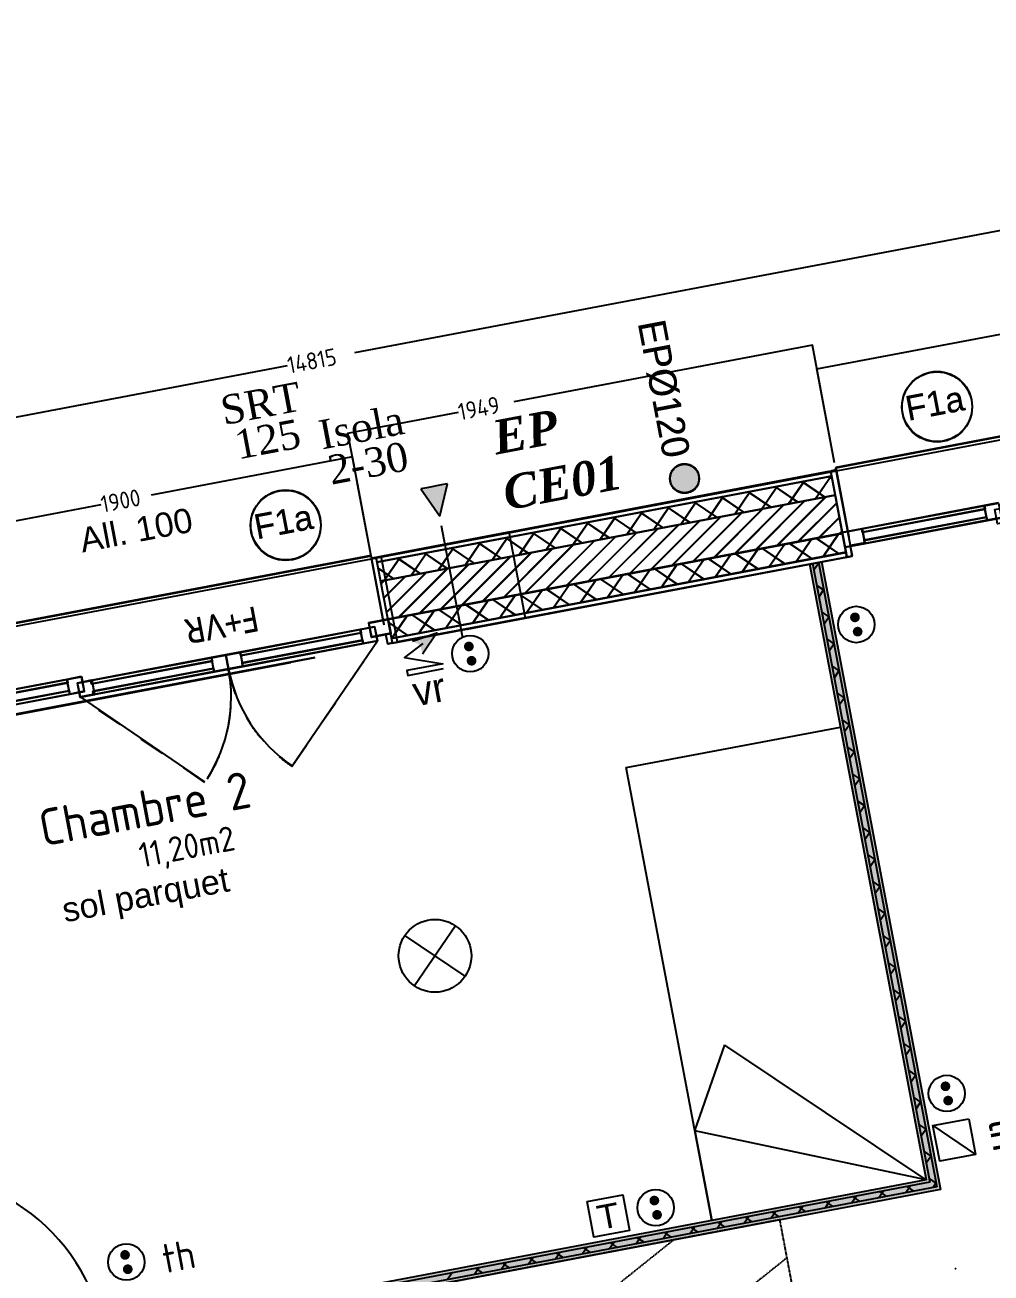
# Model space of a CAD drawing. Header units: centimetres. Extents: x 209280 to 319866, y -365283 to -277503.
# Drawn here: x 243143 to 247127, y -325713 to -320566 of the extents above; entities that cross this region are included whole.
import ezdxf

# ---------------------------------------------------------------- set-up
doc = ezdxf.new("R2010")
doc.units = ezdxf.units.CM
doc.linetypes.add('Style de ligne -1', pattern=[0.41664, 0.20828, -0.20836])
doc.layers.get('0').update_dxf_attribs({"color": 252})
for name, color, linetype, lineweight in [('0-PROJET-DESSINS CRÉES', 7, 'Continuous', 9), ("0-PROJET-ENTREE D'AIR", 7, 'Continuous', 18), ('0-PROJET-EP', 7, 'Continuous', 5), ('0-PROJET-FAUX PLAFOND', 251, 'Style de ligne -1', 5), ('0-PROJET-MENUISERIES EXT', 7, 'Continuous', 5), ('0-PROJET-MENUISERIES INT', 7, 'Continuous', 5), ('0-PROJET-MUR BETON', 7, 'Continuous', 35), ('0-PROJET-TEXTE', 7, 'Continuous', 5), ('prlm-ELEC-CFA', 1, 'Continuous', 25), ('prlm-ELEC-CFO', 1, 'Continuous', 25)]:
    doc.layers.add(name, color=color, linetype=linetype, lineweight=lineweight)
for name, color, linetype in [('3-BAT C-Niveau 1', 252, 'Continuous'), ('prlm-EAU-EPEXT', 145, 'Continuous'), ('prlm-VMC', 93, 'Continuous')]:
    doc.layers.add(name, color=color, linetype=linetype)
doc.layers.add('prlm-ZEROPLOT', color=254, linetype='Continuous', plot=False)
doc.styles.add('Futura Std Book', font='')
doc.styles.add('Helvetica', font='arial.ttf')
doc.styles.add('Lucida Grande', font='')
doc.styles.add('prlm-eau-ep', font='timesbi.ttf', dxfattribs={"height": 18})
doc.styles.add('prlm-elec-cfa', font='comic.ttf', dxfattribs={"height": 12})
doc.styles.add('prlm-elec-cfo', font='comic.ttf', dxfattribs={"height": 12})
doc.styles.add('prlm-vmc', font='pala.ttf', dxfattribs={"height": 14})
doc.styles.get("Standard").update_dxf_attribs({"font": 'isocp.shx', "height": 100})
doc.styles.get('Futura Std Book').set_extended_font_data('Futura Std Book')
doc.styles.get('Lucida Grande').set_extended_font_data('Lucida Grande')
pattern_1 = [(55.723595, (88960.93, 134700.79), (-66.106423, 45.054865), []), (145.723595, (88960.93, 134700.79), (45.054865, 66.106423), [])]

# ---------------------------------------------------------------- blocks, each defined once
blk = doc.blocks.new('Groupe-201-1')
at = {"linetype": 'Continuous'}
blk.add_circle((15794.31, -45684.24), 14.45, dxfattribs=at)
at = {"insert": (15780.49, -45680.13), "char_height": 10.087, "attachment_point": 1, "rotation": 10.7236, "line_spacing_factor": 0.834288, "style": 'Helvetica'}
blk.add_mtext('F1a', dxfattribs=at)
blk = doc.blocks.new('Groupe-202-1')
at = {"linetype": 'Continuous'}
blk.add_circle((15525.7, -45733.08), 14.45, dxfattribs=at)
at = {"insert": (15511.89, -45728.97), "char_height": 10.087, "attachment_point": 1, "rotation": 10.7236, "line_spacing_factor": 0.834288, "style": 'Helvetica'}
blk.add_mtext('F1a', dxfattribs=at)
blk = doc.blocks.new('Groupe-277-1')
at = {"linetype": 'Continuous'}
blk.add_open_spline([(15694.13, -45718.3), (15695.33, -45717.23), (15696.34, -45714.2), (15695.7, -45711.06), (15693.58, -45708.66), (15690.54, -45707.64), (15687.4, -45708.29), (15685, -45710.41), (15683.99, -45713.45), (15684.63, -45716.59), (15686.75, -45718.98), (15689.79, -45720), (15692.93, -45719.36), (15694.13, -45718.3)], degree=2, dxfattribs=at)
blk = doc.blocks.new('Groupe-278-1')
blk.add_blockref('Groupe-277-1', (0, 0))
at = {"insert": (15682, -45647.6), "char_height": 11.327, "attachment_point": 1, "rotation": 280.7236, "line_spacing_factor": 0.962448, "style": 'Futura Std Book'}
blk.add_mtext('EPØ120', dxfattribs=at)
blk = doc.blocks.new('FENETRE TYPE 1')
at = {"linetype": 'Style de ligne -1', "ltscale": 50.8}
for p, q in [((48.17, 60.17), (4, 16)), ((84.68, 59.99), (128.67, 16))]:
    blk.add_line(p, q, dxfattribs=at)
at = {"linetype": 'Continuous'}
blk.add_line((0, 16), (0, 14), dxfattribs=at)
at = {"linetype": 'Continuous', "lineweight": 25, "flags": 128}
for points in [[(-2, 18), (0, 18), (0, 14)], [(192, 18), (190, 18), (190, 14)], [(0, 8), (0, -18), (-2, -18)], [(190, 7.7), (190, -18), (192, -18)]]:
    blk.add_lwpolyline(points, dxfattribs=at)
at = {"linetype": 'Continuous', "flags": 128}
for points in [[(4, 16), (10, 16), (10, 10), (4, 10)], [(10, 16), (60.46, 16), (60.46, 14.5), (10, 14.5)], [(60.46, 16), (66.46, 16), (66.46, 10), (60.46, 10)], [(66.46, 16), (72.46, 16), (72.46, 10), (66.46, 10)], [(72.46, 16), (123.05, 16), (123.05, 14.5), (72.46, 14.5)], [(122.67, 16), (128.67, 16), (128.67, 10), (122.67, 10)], [(-2, 14), (6, 14), (6, 8), (-2, 8)], [(10, 11.5), (60.46, 11.5), (60.46, 10), (10, 10)], [(72.46, 11.5), (123.05, 11.5), (123.05, 10), (72.46, 10)], [(126.67, 14), (132.67, 14), (132.67, 7.7), (126.67, 7.7)], [(132.67, 14), (184, 14), (184, 12.5), (132.67, 12.5)], [(184, 14), (192.25, 14), (192.25, 7.7), (184, 7.7)], [(184, 13.7), (190, 13.7), (190, 7.7), (184, 7.7)], [(132.67, 9.2), (184, 9.2), (184, 7.7), (132.67, 7.7)]]:
    blk.add_lwpolyline(points, close=True, dxfattribs=at)
blk.add_lwpolyline([(0, 10), (0, -19), (190, -19), (190, 10)], dxfattribs=at)
at = {"linetype": 'Style de ligne -1', "ltscale": 50.8}
for centre, radius, start, end in [((4, 16), 62.46, 360, 45), ((128.67, 16), 62.21, 136.6392, 180)]:
    blk.add_arc(centre, radius, start, end, dxfattribs=at)
at = {"insert": (50.38, 2.81), "char_height": 10.161, "attachment_point": 1, "line_spacing_factor": 0.978845, "style": 'Lucida Grande'}
blk.add_mtext('F+VR ', dxfattribs=at)
blk = doc.blocks.new('xi.epext')
at = {"layer": 'prlm-EAU-EPEXT', "color": 0, "linetype": 'ByBlock', "lineweight": -2}
blk.add_circle((0, 0), 5, dxfattribs=at)
blk = doc.blocks.new('xi.VR')
at = {"layer": 'prlm-ELEC-CFO', "lineweight": 5}
blk.add_hatch(color=0, dxfattribs=at).paths.add_polyline_path([(-3, 6), (-0.1, 3.7), (0, 0), (7.5, 7.5)])
at = {"layer": 'prlm-ELEC-CFO', "color": 0}
for points in [[(-3, 6), (7.5, 7.5), (0, 0)], [(0.95, 4.23), (-7.5, 0), (7.5, -5.5), (-7.5, -5.5), (-7.5, -7.5), (7.5, -7.5)]]:
    blk.add_lwpolyline(points, dxfattribs=at)
blk = doc.blocks.new('xi.PCHD')
at = {"color": 0, "lineweight": 5}
blk.add_wipeout([(-7.5, -7.5), (7.5, -7.5), (7.5, 7.5), (-7.5, 7.5)], dxfattribs=at).dxf.layer = 'prlm-ELEC-CFO'
at = {"layer": 'prlm-ELEC-CFO', "color": 0, "linetype": 'ByBlock', "lineweight": 5, "const_width": 2}
for points in [[(-4, 0, 1), (-2, 0, 1)], [(2, 0, 1), (4, 0, 1)]]:
    blk.add_lwpolyline(points, format="xyb", close=True, dxfattribs=at)
at = {"layer": 'prlm-ELEC-CFO', "color": 0, "linetype": 'ByBlock', "lineweight": -2}
blk.add_circle((0, 0), 7.5, dxfattribs=at)
blk = doc.blocks.new('xi.PC')
at = {"color": 0, "lineweight": 5}
blk.add_wipeout([(-7.5, -7.5), (7.5, -7.5), (7.5, 7.5), (-7.5, 7.5)], dxfattribs=at).dxf.layer = 'prlm-ELEC-CFO'
at = {"layer": 'prlm-ELEC-CFO', "color": 0, "linetype": 'ByBlock', "lineweight": 5, "const_width": 2}
for points in [[(-4, 0, 1), (-2, 0, 1)], [(2, 0, 1), (4, 0, 1)]]:
    blk.add_lwpolyline(points, format="xyb", close=True, dxfattribs=at)
at = {"layer": 'prlm-ELEC-CFO', "color": 0, "linetype": 'ByBlock', "lineweight": -2}
blk.add_circle((0, 0), 7.5, dxfattribs=at)
blk = doc.blocks.new('xi.TEL')
at = {"layer": 'prlm-ELEC-CFA', "color": 0, "linetype": 'ByBlock', "lineweight": -2, "flags": 128}
blk.add_lwpolyline([(-7.5, 7.5), (7.5, 7.5), (7.5, -7.5), (-7.5, -7.5)], close=True, dxfattribs=at)
at = {"layer": 'prlm-ELEC-CFA', "color": 0, "linetype": 'ByBlock', "insert": (0, 0), "char_height": 10, "width": 11.36, "attachment_point": 5}
blk.add_mtext('{\\fVerdana|b0|i0|c0|p34;T}', dxfattribs=at)
blk = doc.blocks.new('xi.PTCE')
at = {"layer": 'prlm-ELEC-CFO', "color": 0}
for points in [[(-10.61, 10.61), (10.61, -10.61)], [(10.61, 10.61), (-10.61, -10.61)]]:
    blk.add_lwpolyline(points, dxfattribs=at)
at = {"layer": 'prlm-ELEC-CFO', "color": 0, "linetype": 'ByBlock'}
blk.add_circle((0, 0), 15, dxfattribs=at)

msp = doc.modelspace()

# ---------------------------------------------------------------- hatches: boundary and pattern name
at = {"layer": "0-PROJET-ENTREE D'AIR", "lineweight": 25}
msp.add_hatch(color=256, dxfattribs=at).paths.add_polyline_path([(244860.502, -322463.269), (244799.847, -322474.756), (244775.283, -322479.408), (244853.437, -322591.85), (244885.065, -322458.618)])
at = {"layer": '0-PROJET-EP', "lineweight": 25}
msp.add_hatch(color=256, dxfattribs=at).paths.add_polyline_path([(245902.455, -322480.209), (245905.344, -322477.482), (245908.017, -322474.613), (245910.474, -322471.6), (245912.715, -322468.445), (245914.74, -322465.147), (245916.548, -322461.706), (245918.141, -322458.122), (245919.517, -322454.395), (245920.656, -322450.589), (245921.536, -322446.767), (245922.157, -322442.929), (245922.52, -322439.076), (245922.625, -322435.208), (245922.47, -322431.323), (245922.057, -322427.423), (245921.386, -322423.507), (245920.469, -322419.642), (245919.32, -322415.892), (245917.94, -322412.258), (245916.328, -322408.74), (245914.484, -322405.337), (245912.408, -322402.05), (245910.1, -322398.879), (245907.561, -322395.824), (245904.834, -322392.935), (245901.964, -322390.262), (245898.952, -322387.805), (245895.796, -322385.564), (245892.498, -322383.539), (245889.057, -322381.731), (245885.473, -322380.138), (245881.746, -322378.762), (245877.94, -322377.623), (245874.118, -322376.743), (245870.281, -322376.121), (245866.428, -322375.759), (245862.559, -322375.654), (245858.675, -322375.809), (245854.775, -322376.222), (245850.859, -322376.893), (245846.993, -322377.81), (245843.243, -322378.959), (245839.609, -322380.339), (245836.091, -322381.951), (245832.689, -322383.795), (245829.402, -322385.871), (245826.231, -322388.179), (245823.175, -322390.718), (245820.286, -322393.445), (245817.613, -322396.315), (245815.156, -322399.327), (245812.915, -322402.483), (245810.89, -322405.781), (245809.082, -322409.222), (245807.49, -322412.806), (245806.113, -322416.533), (245804.975, -322420.339), (245804.094, -322424.161), (245803.473, -322427.998), (245803.11, -322431.851), (245803.006, -322435.72), (245803.16, -322439.604), (245803.573, -322443.504), (245804.245, -322447.42), (245805.161, -322451.286), (245806.31, -322455.035), (245807.69, -322458.67), (245809.303, -322462.188), (245811.147, -322465.59), (245813.223, -322468.877), (245815.53, -322472.048), (245818.07, -322475.103), (245820.796, -322477.993), (245823.666, -322480.666), (245826.679, -322483.123), (245829.834, -322485.364), (245833.132, -322487.388), (245836.573, -322489.197), (245840.157, -322490.789), (245843.884, -322492.166), (245847.69, -322493.304), (245851.512, -322494.185), (245855.35, -322494.806), (245859.203, -322495.169), (245863.071, -322495.273), (245866.956, -322495.119), (245870.856, -322494.706), (245874.771, -322494.034), (245878.637, -322493.118), (245882.387, -322491.969), (245886.021, -322490.588), (245889.539, -322488.976), (245892.942, -322487.132), (245896.229, -322485.056), (245899.4, -322482.749)])
at = {"layer": '3-BAT C-Niveau 1', "linetype": 'Continuous'}
h = msp.add_hatch(dxfattribs=at)
h.set_pattern_fill('02_ISOLANT', color=256, scale=10, angle=10.723595, style=0, pattern_type=2)
h.set_pattern_definition(pattern_1)
h.paths.add_polyline_path([(244595.264, -322781.861), (244610.149, -322860.464), (246484.327, -322505.535), (246469.442, -322426.932)])
h = msp.add_hatch(dxfattribs=at)
h.set_pattern_fill('MURS MACONNERIE-2', color=256, scale=10, style=0, pattern_type=2)
h.set_pattern_definition([(45, (89146.82, 134700.79), (-31.2347524, 39.0434405), [])])
h.paths.add_polyline_path([(244610.149, -322860.464), (244639.921, -323017.67), (246514.099, -322662.741), (246484.327, -322505.535)])
h = msp.add_hatch(dxfattribs=at)
h.set_pattern_fill('02_ISOLANT', color=256, scale=10, angle=10.723595, style=0, pattern_type=2)
h.set_pattern_definition(pattern_1)
h.paths.add_polyline_path([(244639.921, -323017.67), (244654.806, -323096.273), (246528.984, -322741.344), (246514.099, -322662.741)])

# ---------------------------------------------------------------- linework, layer by layer
at = {"lineweight": 25}
for p, q in [((246390.101, -321886.606), (246390.051, -321886.615)), ((246408.68, -321984.712), (246408.729, -321984.703)), ((244165.52, -323207.369), (244165.529, -323207.418)), ((246571.887, -323809.546), (246571.936, -323809.537)), ((246621.014, -323800.243), (246620.965, -323800.252)), ((246580.859, -323856.922), (246580.81, -323856.931)), ((246629.986, -323847.618), (246630.035, -323847.609)), ((246979.828, -325694.934), (246979.779, -325694.943))]:
    msp.add_line(p, q, dxfattribs=at)
for centre in [(246390.101, -321886.606), (246408.68, -321984.712), (244165.52, -323207.369), (246571.887, -323809.546), (246621.014, -323800.243), (246580.859, -323856.922), (246629.986, -323847.618), (246979.828, -325694.934)]:
    msp.add_circle(centre, 0.025, dxfattribs=at)
at = {"layer": '0-PROJET-DESSINS CRÉES', "lineweight": 25}
for p, q in [((246488.062, -322401.131), (246468.411, -322404.852)), ((246535.882, -322653.642), (246488.062, -322401.131)), ((246555.048, -322754.844), (246547.605, -322715.542)), ((244572.126, -322763.968), (244591.777, -322760.247)), ((244620.505, -323019.427), (244572.126, -322763.968)), ((246378.482, -322788.282), (246859.499, -325328.26)), ((246391.255, -322785.863), (246874.691, -325338.614)), ((246391.255, -322785.863), (246874.691, -325338.614)), ((246396.425, -322813.167), (246415.541, -322785.121)), ((246411.135, -322782.098), (246415.536, -322785.098)), ((246414.835, -322781.397), (246902.738, -325357.73)), ((246414.835, -322781.397), (246902.738, -325357.73)), ((246427.608, -322778.978), (246917.93, -325368.084)), ((246427.608, -322778.978), (246917.93, -325368.084)), ((246535.397, -322758.565), (246555.048, -322754.844)), ((246408.541, -322877.144), (246436.588, -322896.259)), ((246417.477, -322924.329), (246436.592, -322896.282)), ((246429.593, -322988.305), (246457.639, -323007.42)), ((246438.529, -323035.49), (246457.644, -323007.443)), ((244635.391, -323098.03), (244631.669, -323078.38)), ((244639.112, -323117.681), (244631.669, -323078.38)), ((246450.644, -323099.466), (246478.691, -323118.581)), ((244658.763, -323113.96), (244639.112, -323117.681)), ((246459.58, -323146.651), (246478.695, -323118.605)), ((246471.696, -323210.628), (246499.742, -323229.743)), ((246480.632, -323257.813), (246499.747, -323229.766)), ((246492.747, -323321.789), (246520.794, -323340.904)), ((246501.683, -323368.974), (246520.798, -323340.927)), ((245621.681, -323628.906), (246505.964, -323461.442)), ((246505.964, -323461.442), (246859.499, -325328.26)), ((246513.799, -323432.95), (246541.846, -323452.065)), ((246522.735, -323480.135), (246541.85, -323452.089)), ((246534.851, -323544.111), (246562.897, -323563.227)), ((246543.786, -323591.296), (246562.902, -323563.25)), ((245975.217, -325495.725), (245621.681, -323628.906)), ((246555.902, -323655.273), (246583.949, -323674.388)), ((246564.838, -323702.458), (246583.953, -323674.411)), ((246576.954, -323766.434), (246605, -323785.549)), ((246585.89, -323813.619), (246605.005, -323785.572)), ((246598.005, -323877.595), (246626.052, -323896.71)), ((246606.941, -323924.78), (246626.056, -323896.734)), ((246619.057, -323988.757), (246647.103, -324007.872)), ((246627.993, -324035.942), (246647.108, -324007.895)), ((246640.108, -324099.918), (246668.155, -324119.033)), ((246649.044, -324147.103), (246668.159, -324119.056)), ((246661.16, -324211.079), (246689.207, -324230.194)), ((246670.096, -324258.264), (246689.211, -324230.218)), ((246682.212, -324322.24), (246710.258, -324341.356)), ((246691.147, -324369.425), (246710.263, -324341.379)), ((246703.263, -324433.402), (246731.31, -324452.517)), ((246712.199, -324480.587), (246731.314, -324452.54)), ((246724.315, -324544.563), (246752.361, -324563.678)), ((246733.251, -324591.748), (246752.366, -324563.701)), ((246745.366, -324655.724), (246773.413, -324674.839)), ((246754.302, -324702.909), (246773.417, -324674.863)), ((245905.298, -325127.138), (246029.542, -324772.42)), ((246859.499, -325328.26), (246029.256, -324773.049)), ((246766.418, -324766.886), (246794.464, -324786.001)), ((246775.354, -324814.071), (246794.469, -324786.024)), ((246787.469, -324878.047), (246815.516, -324897.162)), ((246796.405, -324925.232), (246815.52, -324897.185)), ((246808.521, -324989.208), (246836.568, -325008.323)), ((246817.457, -325036.393), (246836.572, -325008.347)), ((246829.573, -325100.369), (246857.619, -325119.485)), ((246859.499, -325328.26), (245905.298, -325127.138)), ((245905.298, -325127.138), (245975.406, -325496.389)), ((246838.508, -325147.554), (246857.624, -325119.508)), ((246850.624, -325211.531), (246878.671, -325230.646)), ((246859.56, -325258.716), (246878.675, -325230.669)), ((246859.499, -325328.26), (243512.981, -325962.019)), ((246874.691, -325338.614), (243515.4, -325974.792)), ((246874.691, -325338.614), (243515.4, -325974.792)), ((246902.738, -325357.73), (243519.865, -325998.373)), ((246902.738, -325357.73), (243519.865, -325998.373)), ((246917.93, -325368.084), (243522.284, -326011.146)), ((246917.93, -325368.084), (243522.284, -326011.146)), ((246859.499, -325328.26), (245975.217, -325495.725)), ((246794.792, -325353.746), (246775.677, -325381.792)), ((246779.452, -325356.651), (246807.499, -325375.766)), ((246871.676, -325322.692), (246899.722, -325341.807)), ((246893.283, -325351.285), (246886.839, -325360.741)), ((246893.283, -325351.285), (246899.727, -325341.83)), ((246461.309, -325416.9), (246442.193, -325444.947)), ((246445.968, -325419.805), (246474.015, -325438.92)), ((246572.47, -325395.849), (246553.355, -325423.895)), ((246557.13, -325398.754), (246585.176, -325417.869)), ((246683.631, -325374.797), (246664.516, -325402.844)), ((246668.291, -325377.702), (246696.338, -325396.817)), ((246238.986, -325459.003), (246219.871, -325487.05)), ((246223.646, -325461.908), (246251.692, -325481.024)), ((246350.147, -325437.952), (246331.032, -325465.998)), ((246334.807, -325440.857), (246362.854, -325459.972)), ((245905.502, -325522.158), (245886.387, -325550.205)), ((245890.162, -325525.063), (245918.209, -325544.178)), ((246016.663, -325501.107), (245997.548, -325529.153)), ((246001.323, -325504.012), (246029.37, -325523.127)), ((246127.825, -325480.055), (246108.71, -325508.102)), ((246112.485, -325482.96), (246140.531, -325502.075)), ((245683.18, -325564.261), (245664.064, -325592.308)), ((245667.839, -325567.166), (245695.886, -325586.281)), ((245794.341, -325543.21), (245775.226, -325571.256)), ((245779.001, -325546.115), (245807.047, -325565.23)), ((245349.696, -325627.416), (245330.581, -325655.463)), ((245334.356, -325630.321), (245362.402, -325649.436)), ((245460.857, -325606.364), (245441.742, -325634.411)), ((245445.517, -325609.269), (245473.563, -325628.385)), ((245572.018, -325585.313), (245552.903, -325613.359)), ((245556.678, -325588.218), (245584.725, -325607.333)), ((245127.373, -325669.519), (245108.258, -325697.566)), ((245112.033, -325672.424), (245140.08, -325691.539)), ((245238.534, -325648.468), (245219.419, -325676.514)), ((245223.194, -325651.373), (245251.241, -325670.488)), ((244905.051, -325711.622), (244885.935, -325739.669)), ((245016.212, -325690.571), (244997.097, -325718.617)), ((245000.872, -325693.476), (245028.918, -325712.591))]:
    msp.add_line(p, q, dxfattribs=at)
for points in [[(246378.482, -322788.282), (246427.608, -322778.978), (246859.499, -325328.26), (246917.93, -325368.084)], [(246859.499, -325328.26), (246917.93, -325368.084), (243512.981, -325962.019), (243522.284, -326011.146)]]:
    msp.add_solid(points, dxfattribs=at)
at = {"layer": "0-PROJET-ENTREE D'AIR", "lineweight": 25}
for p, q in [((244799.847, -322474.756), (244775.283, -322479.408)), ((244775.283, -322479.408), (244853.437, -322591.85)), ((244860.502, -322463.269), (244799.847, -322474.756)), ((244853.437, -322591.85), (244885.065, -322458.618)), ((244885.065, -322458.618), (244860.502, -322463.269)), ((244952.569, -323115.311), (244861.085, -322632.235)), ((244611.801, -322756.215), (245138.44, -322656.481)), ((244611.801, -322756.215), (245138.44, -322656.481)), ((244952.569, -323115.311), (244872.044, -322690.104)), ((245138.44, -322656.481), (245205.47, -323010.425)), ((245138.44, -322656.481), (245205.47, -323010.425)), ((244678.83, -323110.159), (244611.801, -322756.215)), ((244678.83, -323110.159), (244611.801, -322756.215)), ((245205.47, -323010.425), (244678.83, -323110.159)), ((245205.47, -323010.425), (244678.83, -323110.159))]:
    msp.add_line(p, q, dxfattribs=at)
at = {"layer": '0-PROJET-EP', "lineweight": 25}
msp.add_open_spline([(245902.455, -322480.209), (245914.444, -322469.588), (245924.589, -322439.201), (245918.182, -322407.814), (245896.939, -322383.834), (245866.553, -322373.689), (245835.165, -322380.097), (245811.186, -322401.34), (245801.041, -322431.726), (245807.448, -322463.114), (245828.691, -322487.093), (245859.077, -322497.238), (245890.465, -322490.831), (245902.455, -322480.209)], degree=2, dxfattribs=at)
at = {"layer": '0-PROJET-FAUX PLAFOND', "lineweight": 25}
for p, q in [((246256.014, -325493.436), (241654.578, -326364.85)), ((246422.184, -326370.885), (246256.014, -325493.436)), ((245818.265, -325576.337), (243469.224, -327455.57)), ((246285.593, -325649.623), (243542.763, -327843.888))]:
    msp.add_line(p, q, dxfattribs=at)
at = {"layer": '0-PROJET-MENUISERIES EXT', "lineweight": 25}
for p, q in [((248353.02, -322037.77), (246486.201, -322391.305)), ((246486.201, -322391.305), (246540.162, -322676.241)), ((247099.203, -322546.962), (247158.155, -322535.797)), ((246594.835, -322642.478), (247099.203, -322546.962)), ((247101.994, -322561.7), (246597.626, -322657.216)), ((246603.766, -322689.64), (247108.135, -322594.123)), ((247110.926, -322608.861), (247099.203, -322546.962)), ((247099.203, -322546.962), (247101.994, -322561.7)), ((247108.135, -322594.123), (247110.926, -322608.861)), ((246513.775, -322657.829), (246594.835, -322642.478)), ((246535.882, -322653.642), (246594.835, -322642.478)), ((246594.835, -322642.478), (246606.557, -322704.378)), ((246594.835, -322642.478), (246605.999, -322701.43)), ((246597.626, -322657.216), (246594.835, -322642.478)), ((247110.926, -322608.861), (246606.557, -322704.378)), ((247169.878, -322597.697), (247110.926, -322608.861)), ((246525.498, -322719.729), (246513.775, -322657.829)), ((246547.047, -322712.595), (246535.882, -322653.642)), ((246606.557, -322704.378), (246603.766, -322689.64)), ((246606.557, -322704.378), (246525.498, -322719.729)), ((246605.999, -322701.43), (246547.047, -322712.595)), ((244570.266, -322754.143), (242703.447, -323107.678)), ((244624.226, -323039.078), (244570.266, -322754.143)), ((244030.175, -323151.579), (244525.973, -323057.685)), ((244525.973, -323057.685), (244584.925, -323046.521)), ((244537.137, -323116.637), (244525.973, -323057.685)), ((244525.973, -323057.685), (244528.764, -323072.423)), ((244561.553, -323030.592), (244640.156, -323015.706)), ((244572.717, -323089.544), (244561.553, -323030.592)), ((244584.925, -323046.521), (244596.089, -323105.473)), ((244640.156, -323015.706), (244651.32, -323074.658)), ((244528.764, -323072.423), (244032.966, -323166.317)), ((244038.549, -323195.793), (244534.346, -323101.899)), ((244244.318, -323621.607), (244596.089, -323105.473)), ((244534.346, -323101.899), (244537.137, -323116.637)), ((244596.089, -323105.473), (244537.137, -323116.637)), ((244651.32, -323074.658), (244572.717, -323089.544)), ((243971.223, -323162.743), (244030.175, -323151.579)), ((244030.175, -323151.579), (244041.34, -323210.531)), ((244032.966, -323166.317), (244030.175, -323151.579)), ((244537.137, -323116.637), (244041.34, -323210.531)), ((243415.219, -323268.038), (243912.271, -323173.907)), ((243915.062, -323188.645), (243418.01, -323282.776)), ((243912.271, -323173.907), (243971.223, -323162.743)), ((243923.435, -323232.859), (243912.271, -323173.907)), ((243912.271, -323173.907), (243915.062, -323188.645)), ((243982.387, -323221.695), (243971.223, -323162.743)), ((243971.223, -323162.743), (243982.387, -323221.695)), ((244041.34, -323210.531), (243982.387, -323221.695)), ((244041.34, -323210.531), (244038.549, -323195.793)), ((242812.08, -323358.851), (243316.449, -323263.334)), ((243316.449, -323263.334), (243375.401, -323252.17)), ((243328.171, -323325.234), (243316.449, -323263.334)), ((243316.449, -323263.334), (243319.24, -323278.072)), ((243375.401, -323252.17), (243387.123, -323314.07)), ((243423.592, -323312.252), (243920.644, -323218.121)), ((243923.435, -323232.859), (243426.383, -323326.99)), ((243920.644, -323218.121), (243923.435, -323232.859)), ((243982.387, -323221.695), (243923.435, -323232.859)), ((243319.24, -323278.072), (242814.871, -323373.589)), ((242821.012, -323406.013), (243325.38, -323310.496)), ((243325.38, -323310.496), (243328.171, -323325.234)), ((243387.123, -323314.07), (243328.171, -323325.234)), ((243360.03, -323278.49), (243418.982, -323267.326)), ((243371.194, -323337.442), (243360.03, -323278.49)), ((243418.01, -323282.776), (243415.219, -323268.038)), ((243418.982, -323267.326), (243430.146, -323326.278)), ((243426.383, -323326.99), (243423.592, -323312.252)), ((243328.171, -323325.234), (242823.803, -323420.751)), ((243430.146, -323326.278), (243371.194, -323337.442)), ((243885.219, -323687.776), (243371.194, -323337.442))]:
    msp.add_line(p, q, dxfattribs=at)
for centre, radius, start, end in [((243371.194, -323337.442), 622.057, 327.362823, 10.723601), ((244596.089, -323105.473), 624.61, 190.723601, 235.723601)]:
    msp.add_arc(centre, radius, start, end, dxfattribs=at)
at = {"layer": '0-PROJET-MENUISERIES INT', "lineweight": 25}
msp.add_arc((242658.174, -326123.902), 830.542, 10.723601, 98.65391, dxfattribs=at)
at = {"layer": '0-PROJET-MUR BETON', "lineweight": 25}
for p, q in [((246403.318, -322518.957), (246467.035, -322425.468)), ((246471.802, -322436.191), (246458.453, -322427.093)), ((246532.941, -322759.03), (246465.955, -322405.317)), ((246069.834, -322582.112), (246133.551, -322488.623)), ((246218.458, -322553.965), (246124.97, -322490.248)), ((246180.995, -322561.06), (246244.712, -322467.571)), ((246329.619, -322532.914), (246236.131, -322469.197)), ((246292.156, -322540.008), (246355.873, -322446.52)), ((246440.781, -322511.862), (246347.292, -322448.145)), ((244610.384, -322858.5), (246484.562, -322503.571)), ((244610.384, -322858.5), (246484.562, -322503.571)), ((245847.511, -322624.215), (245911.228, -322530.726)), ((245996.136, -322596.068), (245902.647, -322532.351)), ((245958.672, -322603.163), (246022.39, -322509.675)), ((246107.297, -322575.017), (246013.808, -322511.3)), ((246158.345, -322728.193), (246359.233, -322527.306)), ((246245.042, -322711.775), (246445.93, -322510.887)), ((246331.739, -322695.356), (246490.766, -322536.329)), ((245514.027, -322687.369), (245577.744, -322593.881)), ((245625.189, -322666.318), (245688.906, -322572.829)), ((245773.813, -322638.172), (245680.324, -322574.454)), ((245736.35, -322645.266), (245800.067, -322551.778)), ((245884.974, -322617.12), (245791.486, -322553.403)), ((245811.559, -322793.867), (246012.446, -322592.98)), ((245898.255, -322777.449), (246099.143, -322576.561)), ((245984.952, -322761.03), (246185.84, -322560.143)), ((246071.649, -322744.612), (246272.536, -322543.724)), ((245291.705, -322729.473), (245355.422, -322635.984)), ((245440.329, -322701.326), (245346.841, -322637.609)), ((245402.866, -322708.421), (245466.583, -322614.932)), ((245551.49, -322680.275), (245458.002, -322616.558)), ((245551.469, -322843.123), (245752.356, -322642.235)), ((245662.652, -322659.223), (245569.163, -322595.506)), ((245638.165, -322826.704), (245839.053, -322625.817)), ((245724.862, -322810.286), (245925.75, -322609.398)), ((246418.435, -322678.938), (246501.956, -322595.417)), ((244640.156, -323015.706), (246514.334, -322660.777)), ((245069.382, -322771.576), (245133.099, -322678.087)), ((245218.007, -322743.429), (245124.518, -322679.712)), ((245180.543, -322750.524), (245244.261, -322657.036)), ((245329.168, -322722.378), (245235.679, -322658.661)), ((245291.379, -322892.378), (245492.266, -322691.491)), ((245378.075, -322875.96), (245578.963, -322675.072)), ((245464.772, -322859.541), (245665.66, -322658.654)), ((246323.327, -322778.371), (246387.044, -322684.883)), ((246498.924, -322745.117), (246405.435, -322681.4)), ((246434.489, -322757.32), (246498.206, -322663.831)), ((246505.132, -322662.519), (246513.146, -322654.505)), ((244655.041, -323094.309), (246529.219, -322739.38)), ((244735.898, -322834.73), (244799.615, -322741.242)), ((244884.523, -322806.584), (244791.034, -322742.867)), ((244847.06, -322813.679), (244910.777, -322720.19)), ((244995.684, -322785.533), (244902.195, -322721.815)), ((244958.221, -322792.627), (245021.938, -322699.139)), ((245106.845, -322764.481), (245013.357, -322700.764)), ((245031.288, -322941.634), (245232.176, -322740.746)), ((245117.985, -322925.215), (245318.873, -322724.328)), ((245204.682, -322908.797), (245405.569, -322707.909)), ((245989.843, -322841.526), (246053.561, -322748.037)), ((246165.44, -322808.272), (246071.951, -322744.554)), ((246101.005, -322820.474), (246164.722, -322726.986)), ((246276.601, -322787.22), (246183.113, -322723.503)), ((246212.166, -322799.423), (246275.883, -322705.934)), ((246387.763, -322766.168), (246294.274, -322702.451)), ((244658.763, -323113.96), (244591.777, -322760.247)), ((244624.737, -322855.782), (244688.454, -322762.293)), ((244658.763, -323113.96), (246532.941, -322759.03)), ((244773.361, -322827.636), (244679.873, -322763.919)), ((244771.198, -322990.889), (244972.086, -322790.002)), ((244857.895, -322974.471), (245058.783, -322773.583)), ((244944.592, -322958.052), (245145.479, -322757.165)), ((244966.764, -323055.631), (246532.941, -322759.03)), ((245767.521, -322883.629), (245831.238, -322790.14)), ((245943.118, -322850.375), (245849.629, -322786.658)), ((245878.682, -322862.577), (245942.399, -322769.089)), ((246054.279, -322829.323), (245960.79, -322765.606)), ((244662.2, -322848.687), (244600.572, -322806.684)), ((244623.499, -322927.754), (244711.996, -322839.257)), ((244634.69, -322986.842), (244798.693, -322822.839)), ((244684.502, -323007.308), (244885.389, -322806.42)), ((245609.634, -322913.529), (245516.145, -322849.812)), ((245545.198, -322925.732), (245608.915, -322832.244)), ((245720.795, -322892.478), (245627.306, -322828.761)), ((245656.36, -322904.681), (245720.077, -322811.192)), ((245831.956, -322871.426), (245738.468, -322807.709)), ((244612.309, -322868.665), (244625.299, -322855.676)), ((245211.714, -322988.887), (245275.432, -322895.398)), ((245387.311, -322955.633), (245293.822, -322891.915)), ((245322.876, -322967.835), (245386.593, -322874.347)), ((245498.472, -322934.581), (245404.984, -322870.864)), ((245434.037, -322946.784), (245497.754, -322853.295)), ((245053.827, -323018.787), (244960.339, -322955.07)), ((244989.392, -323030.99), (245053.109, -322937.501)), ((245164.989, -322997.736), (245071.5, -322934.019)), ((245100.553, -323009.938), (245164.27, -322916.45)), ((245276.15, -322976.684), (245182.661, -322912.967)), ((244655.908, -323094.145), (244719.625, -323000.656)), ((244831.505, -323060.89), (244738.016, -322997.173)), ((244767.069, -323073.093), (244830.786, -322979.605)), ((244942.666, -323039.839), (244849.177, -322976.122)), ((244878.231, -323052.042), (244941.948, -322958.553)), ((244720.343, -323081.942), (244642.675, -323029.007)), ((244658.763, -323113.96), (244868.51, -323074.238)), ((239663.124, -324060.027), (244239.694, -323193.322)), ((244337.947, -323174.715), (242750.186, -323475.403))]:
    msp.add_line(p, q, dxfattribs=at)
at = {"layer": '0-PROJET-TEXTE', "lineweight": 25}
for p, q in [((251641.583, -320566.247), (244501.228, -321918.478)), ((246408.729, -321984.703), (247238.923, -321827.482)), ((246390.051, -321886.615), (245159.435, -322119.668)), ((246481.976, -322371.75), (246390.101, -321886.606)), ((246481.976, -322371.75), (246408.68, -321984.712)), ((242626.478, -322700.98), (243456.672, -322543.759))]:
    msp.add_line(p, q, dxfattribs=at)
msp.add_circle((246904.252, -322139.678), 144.471, dxfattribs=at)
at = {"layer": '3-BAT C-Niveau 1', "linetype": 'Continuous'}
for p, q in [((244591.542, -322762.21), (246465.72, -322407.281)), ((244595.264, -322781.861), (246469.442, -322426.932)), ((244610.149, -322860.464), (246484.327, -322505.535)), ((244654.806, -323096.273), (246528.984, -322741.344)), ((244658.528, -323115.923), (246532.706, -322760.994))]:
    msp.add_line(p, q, dxfattribs=at)
at = {"layer": '3-BAT C-Niveau 1', "linetype": 'Continuous', "lineweight": 25}
for p, q in [((244591.542, -322762.21), (246465.72, -322407.281)), ((246532.706, -322760.994), (246465.72, -322407.281)), ((244610.149, -322860.464), (246484.327, -322505.535)), ((244639.921, -323017.67), (246514.099, -322662.741)), ((244658.528, -323115.923), (244591.542, -322762.21)), ((244966.529, -323057.595), (246532.706, -322760.994)), ((244658.528, -323115.923), (244868.275, -323076.202)), ((239662.889, -324061.99), (244239.458, -323195.286)), ((244337.712, -323176.679), (242749.951, -323477.367))]:
    msp.add_line(p, q, dxfattribs=at)
at = {"layer": 'prlm-ELEC-CFO', "color": 1}
msp.add_lwpolyline([(246887.47, -325104.455), (247062.761, -325223.925)], dxfattribs=at)

# ---------------------------------------------------------------- block references
at = {"layer": '3-BAT C-Niveau 1', "xscale": 10, "yscale": 10, "zscale": 10}
for name in ['Groupe-278-1', 'Groupe-201-1', 'Groupe-202-1']:
    msp.add_blockref(name, (88960.928, 134700.79), dxfattribs=at)
at = {"layer": '3-BAT C-Niveau 1', "xscale": 10, "yscale": 10, "zscale": 10, "rotation": 190.7235947438801}
for p in [(248388.139, -322226.416), (244605.384, -322942.788)]:
    msp.add_blockref('FENETRE TYPE 1', p, dxfattribs=at)
at = {"layer": 'prlm-EAU-EPEXT', "xscale": 11.99999999999999, "yscale": 11.99999999999999, "zscale": 11.99999999999999, "rotation": 10.72360141139323}
msp.add_blockref('xi.epext', (245863.624, -322437.003), dxfattribs=at)
at = {"layer": 'prlm-ELEC-CFA', "xscale": 9.999999999999996, "yscale": 9.999999999999996, "zscale": 9.999999999999996, "rotation": 10.72360141139323}
msp.add_blockref('xi.TEL', (245548.396, -325478.046), dxfattribs=at)
at = {"layer": 'prlm-ELEC-CFO', "xscale": 9.999999999999996, "yscale": 9.999999999999996, "zscale": 9.999999999999996, "rotation": 280.723601411399}
msp.add_blockref('xi.PTCE', (244833.673, -324404.896), dxfattribs=at)

# ---------------------------------------------------------------- texts
at = {"layer": '0-PROJET-EP', "lineweight": 25, "style": 'Futura Std Book'}
msp.add_text('EPØ120', height=113.2747, rotation=280.723601, dxfattribs=at).set_placement((245669.88, -321794.347))
at = {"layer": '0-PROJET-MENUISERIES EXT', "lineweight": 25, "style": 'Lucida Grande'}
msp.add_text('F+VR', height=101.6073, rotation=190.723601, dxfattribs=at).set_placement((244096.911, -322962.351))
at = {"layer": '0-PROJET-TEXTE', "lineweight": 25}
for s, height, p in [('14815', 70, (244232.63, -322004.966)), ('1949', 70, (244936.689, -322197.473)), ('1900', 70, (243463.184, -322578.148)), ('11,20m2', 102.1636, (243624.368, -324041.651))]:
    msp.add_text(s, height=height, rotation=10.723601, dxfattribs=at).set_placement(p)
at = {"layer": '0-PROJET-TEXTE', "lineweight": 25, "style": 'Helvetica'}
for s, p in [('F1a', (246784.871, -322197.688)), ('F1a', (244098.826, -322686.012)), ('sol parquet', (243307.048, -324267.236))]:
    msp.add_text(s, height=100.8724, rotation=10.723601, dxfattribs=at).set_placement(p)
at = {"layer": '0-PROJET-TEXTE', "lineweight": 30}
msp.add_text('Chambre 2', height=151.3086, rotation=10.723601, dxfattribs=at).set_placement((243217.823, -323954.529))
at = {"layer": '3-BAT C-Niveau 1', "insert": (243360.954, -322642.971), "char_height": 100.8724, "attachment_point": 1, "rotation": 10.723595, "line_spacing_factor": 0.834288, "style": 'Helvetica'}
msp.add_mtext('All. 100', dxfattribs=at)
at = {"layer": 'prlm-EAU-EPEXT', "insert": (245060.227, -322200.803), "char_height": 140, "attachment_point": 1, "rotation": 10.723601, "style": 'prlm-eau-ep'}
msp.add_mtext_dynamic_manual_height_columns('EP CE01', width=91.58378, gutter_width=75, heights=[0], dxfattribs=at)
at = {"layer": 'prlm-ELEC-CFO', "lineweight": 25}
msp.add_text('th', height=120, rotation=10.723601, dxfattribs=at).set_placement((243721.668, -325714.666))
at = {"layer": 'prlm-VMC', "insert": (244104.065, -322067.657), "char_height": 120, "width": 236.73962, "attachment_point": 2, "rotation": 10.723601, "line_spacing_factor": 0.75, "style": 'prlm-vmc', "bg_fill": 3, "box_fill_scale": 1.1, "bg_fill_color": 256, "bg_fill_transparency": 0}
msp.add_mtext('SRT 125', dxfattribs=at)

# ---------------------------------------------------------------- next in the draw order: linework, layer by layer
at = {"layer": '0-PROJET-TEXTE', "lineweight": 25}
msp.add_line((237085.763, -323322.808), (244226.118, -321970.578), dxfattribs=at)

# ---------------------------------------------------------------- next in the draw order: texts
at = {"layer": 'prlm-VMC', "linetype": 'ByBlock', "lineweight": -2, "insert": (244518.661, -322166.329), "char_height": 120, "width": 236.73962, "attachment_point": 2, "rotation": 10.723601, "line_spacing_factor": 0.75, "style": 'prlm-vmc', "bg_fill": 3, "box_fill_scale": 1.1, "bg_fill_color": 256, "bg_fill_transparency": 0}
msp.add_mtext('Isola\\P2-30', dxfattribs=at)

# ---------------------------------------------------------------- next in the draw order: linework, layer by layer
at = {"lineweight": 25}
for p, q in [((244474.668, -322249.348), (244474.718, -322249.339)), ((244493.248, -322347.454), (244493.199, -322347.463))]:
    msp.add_line(p, q, dxfattribs=at)
for centre in [(244474.668, -322249.348), (244493.248, -322347.454)]:
    msp.add_circle(centre, 0.025, dxfattribs=at)
at = {"layer": '0-PROJET-MUR BETON', "lineweight": 25}
for p, q in [((244591.777, -322760.247), (246465.955, -322405.317)), ((244591.777, -322760.247), (246465.955, -322405.317)), ((244595.499, -322779.897), (246469.676, -322424.968))]:
    msp.add_line(p, q, dxfattribs=at)
at = {"layer": '0-PROJET-TEXTE', "lineweight": 25}
for p, q in [((244474.718, -322249.339), (244930.176, -322163.084)), ((244576.272, -322785.86), (244474.668, -322249.348)), ((244493.199, -322347.463), (243663.005, -322504.684)), ((244576.272, -322785.86), (244493.248, -322347.454))]:
    msp.add_line(p, q, dxfattribs=at)
msp.add_circle((244218.207, -322628.002), 144.471, dxfattribs=at)
at = {"layer": 'prlm-ZEROPLOT'}
msp.add_lwpolyline([(232404.524, -331928.72), (238496.448, -330775.04), (237242.617, -324154.276), (251799.049, -321400.62), (254691.971, -336676.21), (240136.035, -339432.765), (238881.255, -332806.99), (232789.431, -333960.651)], close=True, dxfattribs=at)

# ---------------------------------------------------------------- next in the draw order: block references
at = {"layer": 'prlm-ELEC-CFO', "xscale": 9.999999999999996, "yscale": 9.999999999999996, "zscale": 9.999999999999996, "rotation": 280.723601411399}
for name, p in [('xi.PCHD', (246571.233, -323038.594)), ('xi.PC', (246944.437, -324972.438)), ('xi.PC', (245744.014, -325443.481)), ('xi.PC', (243561.137, -325667.702))]:
    msp.add_blockref(name, p, dxfattribs=at)

# ---------------------------------------------------------------- next in the draw order: texts
at = {"layer": 'prlm-ELEC-CFO', "lineweight": 20, "char_height": 120, "attachment_point": 5, "line_spacing_factor": 0.8, "bg_fill": 3, "box_fill_scale": 1.1, "bg_fill_color": 256, "bg_fill_transparency": 0}
for s, insert, rotation, style in [('vr', (244809.13, -323305.403), 10.723601, 'prlm-elec-cfo'), ('th', (247185.492, -325139.592), 280.723601, 'prlm-elec-cfa')]:
    msp.add_mtext(s, dxfattribs=dict(at, insert=insert, rotation=rotation, style=style))

# ---------------------------------------------------------------- next in the draw order: linework, layer by layer
at = {"layer": 'prlm-ELEC-CFO', "linetype": 'ByBlock', "lineweight": -2, "flags": 128}
msp.add_lwpolyline([(247034.85, -325076.544), (247062.761, -325223.925), (246915.381, -325251.836), (246887.47, -325104.455)], close=True, dxfattribs=at)

# ---------------------------------------------------------------- next in the draw order: block references
at = {"layer": 'prlm-ELEC-CFO', "xscale": 10, "yscale": 10, "zscale": 10, "rotation": 10.72360141139323}
msp.add_blockref('xi.VR', (244781.745, -323160.798), dxfattribs=at)

# ---------------------------------------------------------------- next in the draw order: block references
at = {"layer": 'prlm-ELEC-CFO', "xscale": 9.999999999999996, "yscale": 9.999999999999996, "zscale": 9.999999999999996, "rotation": 280.723601411399}
msp.add_blockref('xi.PC', (244979.018, -323158.597), dxfattribs=at)

doc.saveas('drawing.dxf')
